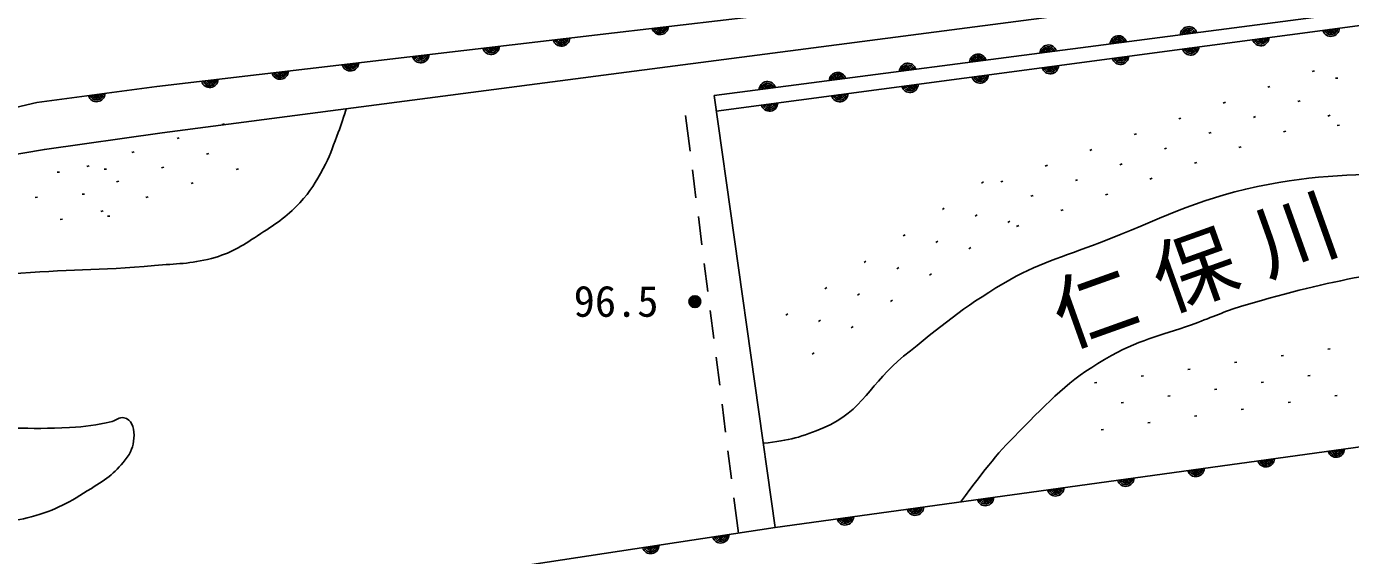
# Model space of a CAD drawing. Units: millimetres, scale not verified. Extents: x 40000 to 680000, y 20000 to 380000.
# Drawn here: x 127038 to 183138, y 255585 to 277990 of the extents above; entities that cross this region are included whole.
import ezdxf
from ezdxf.enums import TextEntityAlignment as Align

# ---------------------------------------------------------------- set-up
doc = ezdxf.new("R2010")
doc.units = ezdxf.units.MM
doc.header["$LTSCALE"] = 1000
doc.layers.add('M-BGD', color=7, linetype='Continuous', lineweight=25)
doc.styles.add('ＭＳ ゴシック', font='')
doc.styles.get('ＭＳ ゴシック').set_extended_font_data('MS Gothic')

msp = doc.modelspace()

# ---------------------------------------------------------------- linework, layer by layer
at = {"layer": 'M-BGD'}
for p, q in [((181609, 276117), (181515, 276084)), ((182608, 275806), (182508, 275803)), ((158767, 256765), (156169, 275062)), ((179724, 275449), (179630, 275416)), ((177839, 274782), (177744, 274748)), ((181000, 274841), (180906, 274807)), ((135425, 273869), (135329, 273840)), ((154964, 274219), (155154, 272715)), ((175953, 274114), (175859, 274081)), ((179115, 274173), (179021, 274140)), ((182277, 274232), (182183, 274198)), ((182670, 273807), (182570, 273804)), ((133514, 273278), (133419, 273248)), ((174068, 273446), (173974, 273413)), ((177230, 273505), (177136, 273472)), ((180392, 273564), (180297, 273531)), ((131604, 272686), (131508, 272657)), ((172183, 272779), (172089, 272745)), ((175345, 272838), (175250, 272804)), ((178506, 272896), (178412, 272863)), ((129693, 272095), (129598, 272065)), ((134765, 272618), (134670, 272589)), ((170298, 272111), (170203, 272078)), ((173459, 272170), (173365, 272136)), ((176621, 272229), (176527, 272195)), ((128437, 271820), (128337, 271814)), ((130433, 271952), (130333, 271945)), ((132855, 272027), (132759, 271997)), ((136016, 271959), (135921, 271929)), ((155255, 271921), (155405, 270730)), ((174736, 271561), (174642, 271528)), ((130944, 271435), (130849, 271406)), ((134106, 271367), (134010, 271338)), ((167586, 271407), (167503, 271351)), ((168412, 271443), (168318, 271410)), ((171574, 271502), (171480, 271469)), ((127505, 270757), (127405, 270750)), ((129501, 270888), (129401, 270882)), ((132195, 270776), (132100, 270746)), ((169689, 270834), (169595, 270801)), ((172851, 270893), (172756, 270860)), ((130284, 270184), (130189, 270155)), ((130564, 269956), (130465, 269950)), ((155506, 269937), (155656, 268746)), ((165927, 270290), (165844, 270234)), ((167315, 270019), (167232, 269963)), ((170965, 270226), (170871, 270192)), ((128569, 269825), (128469, 269818)), ((168703, 269748), (168620, 269692)), ((169080, 269558), (168986, 269525)), ((164268, 269173), (164185, 269117)), ((165656, 268902), (165573, 268846)), ((167044, 268631), (166961, 268575)), ((155757, 267953), (155907, 266762)), ((162609, 268056), (162526, 268000)), ((163997, 267785), (163914, 267729)), ((165385, 267514), (165302, 267458)), ((160950, 266939), (160867, 266884)), ((162338, 266668), (162255, 266612)), ((156007, 265968), (156158, 264778)), ((163726, 266397), (163643, 266341)), ((159291, 265823), (159208, 265767)), ((160679, 265551), (160596, 265496)), ((162067, 265280), (161984, 265224)), ((182281, 264343), (182182, 264329)), ((156258, 263984), (156409, 262794)), ((160407, 264163), (160324, 264108)), ((178323, 263768), (178224, 263754)), ((180302, 264055), (180203, 264041)), ((174364, 263193), (174265, 263179)), ((176343, 263481), (176245, 263466)), ((181435, 263210), (181336, 263195)), ((172385, 262906), (172286, 262891)), ((177477, 262635), (177378, 262620)), ((179456, 262922), (179357, 262908)), ((156509, 262000), (156660, 260809)), ((173518, 262060), (173419, 262045)), ((175498, 262347), (175399, 262333)), ((180589, 262076), (180490, 262062)), ((182569, 262364), (182470, 262349)), ((176631, 261501), (176532, 261487)), ((178610, 261789), (178511, 261774)), ((172672, 260926), (172573, 260912)), ((174652, 261214), (174553, 261199)), ((156760, 260016), (156911, 258825)), ((157011, 258032), (157202, 256527))]:
    msp.add_line(p, q, dxfattribs=at)
for points in [[(117578, 272226), (118245, 272608), (127470, 274766), (132562, 275442), (151954, 277718), (176690, 280619), (228790, 287152), (245932, 289463), (259541, 291321), (281091, 293958), (304508, 297055)], [(116935, 271079), (118774, 271262), (127799, 272784), (132791, 273485), (152130, 276008), (176882, 279246), (228959, 285814), (246128, 287964), (259731, 289751), (281271, 292539), (307004, 295998)], [(304862, 294520), (281432, 291275), (259892, 288542), (246295, 286783), (229103, 284575), (156169, 275062)], [(156263, 274403), (229185, 284111), (246355, 286345), (259936, 288122), (281488, 290836), (304900, 294078)], [(66281, 243329), (106975, 249179), (130428, 252459), (158767, 256765), (188475, 260864), (224912, 265914), (241988, 268291), (262259, 270825), (281840, 272827), (302703, 274986)]]:
    msp.add_lwpolyline(points, dxfattribs=at)
for radius in [250, 204, 159, 114, 68.2, 22.7]:
    msp.add_circle((155357, 266338), radius, dxfattribs=at)
for centre, radius, start, end in [((153887, 277999), 354, 195.4871, 357.8923), ((153887, 277999), 283, 197.7112, 355.6683), ((153887, 277999), 212, 201.4575, 351.9219), ((153887, 277999), 142, 209.1692, 344.2102), ((153887, 277999), 100, 219.4869, 333.8926), ((176282, 277631), 354, 16.2291, 178.6343), ((176282, 277631), 283, 18.4531, 176.4102), ((176282, 277631), 212, 22.1995, 172.6639), ((176282, 277631), 142, 29.9112, 164.9522), ((176282, 277631), 100, 40.2289, 154.6345), ((182308, 277925), 354, 196.3802, 358.7854), ((182308, 277925), 283, 198.6043, 356.5614), ((182308, 277925), 212, 202.3506, 352.815), ((182308, 277925), 142, 210.0623, 345.1033), ((182308, 277925), 100, 220.38, 334.7856), ((146721, 277158), 354, 195.4922, 357.8973), ((146721, 277158), 283, 197.7162, 355.6733), ((149700, 277508), 354, 195.4922, 357.8973), ((149700, 277508), 283, 197.7162, 355.6733), ((149700, 277508), 212, 201.4625, 351.927), ((149700, 277508), 142, 209.1743, 344.2152), ((149700, 277508), 100, 219.4919, 333.8976), ((170332, 276855), 354, 16.2291, 178.6343), ((170332, 276855), 283, 18.4531, 176.4102), ((173307, 277243), 354, 16.2291, 178.6343), ((173307, 277243), 283, 18.4531, 176.4102), ((173307, 277243), 212, 22.1995, 172.6639), ((173307, 277243), 142, 29.9112, 164.9522), ((173307, 277243), 100, 40.2289, 154.6345), ((179335, 277529), 354, 196.3802, 358.7854), ((179335, 277529), 283, 198.6043, 356.5614), ((179335, 277529), 212, 202.3506, 352.815), ((179335, 277529), 142, 210.0623, 345.1033), ((179335, 277529), 100, 220.38, 334.7856), ((143741, 276808), 354, 195.4922, 357.8973), ((143741, 276808), 283, 197.7162, 355.6733), ((143741, 276808), 212, 201.4625, 351.927), ((143741, 276808), 142, 209.1743, 344.2152), ((143741, 276808), 100, 219.4919, 333.8976), ((146721, 277158), 212, 201.4625, 351.927), ((146721, 277158), 142, 209.1743, 344.2152), ((146721, 277158), 100, 219.4919, 333.8976), ((167357, 276467), 354, 16.2291, 178.6343), ((167357, 276467), 283, 18.4531, 176.4102), ((167357, 276467), 212, 22.1995, 172.6639), ((167357, 276467), 142, 29.9112, 164.9522), ((170332, 276855), 212, 22.1995, 172.6639), ((170332, 276855), 142, 29.9112, 164.9522), ((170332, 276855), 100, 40.2289, 154.6345), ((173387, 276737), 354, 196.3802, 358.7854), ((173387, 276737), 283, 198.6043, 356.5614), ((173387, 276737), 212, 202.3506, 352.815), ((173387, 276737), 142, 210.0623, 345.1033), ((173387, 276737), 100, 220.38, 334.7856), ((176361, 277133), 354, 196.3802, 358.7854), ((176361, 277133), 283, 198.6043, 356.5614), ((176361, 277133), 212, 202.3506, 352.815), ((176361, 277133), 142, 210.0623, 345.1033), ((176361, 277133), 100, 220.38, 334.7856), ((137782, 276109), 354, 195.4922, 357.8973), ((137782, 276109), 283, 197.7162, 355.6733), ((137782, 276109), 212, 201.4625, 351.927), ((137782, 276109), 142, 209.1743, 344.2152), ((137782, 276109), 100, 219.4919, 333.8976), ((140762, 276459), 354, 195.4922, 357.8973), ((140762, 276459), 283, 197.7162, 355.6733), ((140762, 276459), 212, 201.4625, 351.927), ((140762, 276459), 142, 209.1743, 344.2152), ((140762, 276459), 100, 219.4919, 333.8976), ((161408, 275691), 354, 16.2291, 178.6343), ((164382, 276079), 354, 16.2291, 178.6343), ((164382, 276079), 283, 18.4531, 176.4102), ((164382, 276079), 212, 22.1995, 172.6639), ((164382, 276079), 142, 29.9112, 164.9522), ((164382, 276079), 100, 40.2289, 154.6345), ((167357, 276467), 100, 40.2289, 154.6345), ((170413, 276341), 354, 196.3802, 358.7854), ((170413, 276341), 283, 198.6043, 356.5614), ((170413, 276341), 212, 202.3506, 352.815), ((170413, 276341), 142, 210.0623, 345.1033), ((170413, 276341), 100, 220.38, 334.7856), ((134803, 275759), 354, 195.4922, 357.8973), ((134803, 275759), 283, 197.7162, 355.6733), ((134803, 275759), 212, 201.4625, 351.927), ((134803, 275759), 142, 209.1743, 344.2152), ((134803, 275759), 100, 219.4919, 333.8976), ((158433, 275303), 354, 16.2291, 178.6343), ((158433, 275303), 283, 18.4531, 176.4102), ((158433, 275303), 212, 22.1995, 172.6639), ((161408, 275691), 283, 18.4531, 176.4102), ((161408, 275691), 212, 22.1995, 172.6639), ((161408, 275691), 142, 29.9112, 164.9522), ((161408, 275691), 100, 40.2289, 154.6345), ((164466, 275550), 354, 196.3802, 358.7854), ((164466, 275550), 283, 198.6043, 356.5614), ((164466, 275550), 212, 202.3506, 352.815), ((164466, 275550), 142, 210.0623, 345.1033), ((164466, 275550), 100, 220.38, 334.7856), ((167440, 275945), 354, 196.3802, 358.7854), ((167440, 275945), 283, 198.6043, 356.5614), ((167440, 275945), 212, 202.3506, 352.815), ((167440, 275945), 142, 210.0623, 345.1033), ((167440, 275945), 100, 220.38, 334.7856), ((130009, 275158), 354, 196.3507, 358.7559), ((130009, 275158), 283, 198.5748, 356.5319), ((130009, 275158), 212, 202.3211, 352.7856), ((130009, 275158), 142, 210.0328, 345.0738), ((130009, 275158), 100, 220.3505, 334.7562), ((158433, 275303), 142, 29.9112, 164.9522), ((158433, 275303), 100, 40.2289, 154.6345), ((161492, 275154), 354, 196.3802, 358.7854), ((161492, 275154), 283, 198.6043, 356.5614), ((161492, 275154), 212, 202.3506, 352.815), ((161492, 275154), 142, 210.0623, 345.1033), ((161492, 275154), 100, 220.38, 334.7856), ((158518, 274758), 354, 196.3802, 358.7854), ((158518, 274758), 283, 198.6043, 356.5614), ((158518, 274758), 212, 202.3506, 352.815), ((158518, 274758), 142, 210.0623, 345.1033), ((158518, 274758), 100, 220.38, 334.7856), ((182529, 260098), 354, 196.6534, 359.0586), ((182529, 260098), 283, 198.8774, 356.8345), ((182529, 260098), 212, 202.6238, 353.0882), ((182529, 260098), 142, 210.3355, 345.3765), ((182529, 260098), 100, 220.6532, 335.0588), ((176585, 259278), 354, 196.6534, 359.0586), ((176585, 259278), 283, 198.8774, 356.8345), ((176585, 259278), 212, 202.6238, 353.0882), ((176585, 259278), 142, 210.3355, 345.3765), ((176585, 259278), 100, 220.6532, 335.0588), ((179557, 259688), 354, 196.6534, 359.0586), ((179557, 259688), 283, 198.8774, 356.8345), ((179557, 259688), 212, 202.6238, 353.0882), ((179557, 259688), 142, 210.3355, 345.3765), ((179557, 259688), 100, 220.6532, 335.0588), ((173614, 258868), 354, 196.6534, 359.0586), ((173614, 258868), 283, 198.8774, 356.8345), ((173614, 258868), 212, 202.6238, 353.0882), ((173614, 258868), 142, 210.3355, 345.3765), ((173614, 258868), 100, 220.6532, 335.0588), ((170642, 258458), 354, 196.6534, 359.0586), ((170642, 258458), 283, 198.8774, 356.8345), ((170642, 258458), 212, 202.6238, 353.0882), ((170642, 258458), 142, 210.3355, 345.3765), ((170642, 258458), 100, 220.6532, 335.0588), ((164698, 257638), 354, 196.6534, 359.0586), ((164698, 257638), 283, 198.8774, 356.8345), ((164698, 257638), 212, 202.6238, 353.0882), ((164698, 257638), 142, 210.3355, 345.3765), ((164698, 257638), 100, 220.6532, 335.0588), ((167670, 258048), 354, 196.6534, 359.0586), ((167670, 258048), 283, 198.8774, 356.8345), ((167670, 258048), 212, 202.6238, 353.0882), ((167670, 258048), 142, 210.3355, 345.3765), ((167670, 258048), 100, 220.6532, 335.0588), ((161726, 257228), 354, 196.6534, 359.0586), ((161726, 257228), 283, 198.8774, 356.8345), ((161726, 257228), 212, 202.6238, 353.0882), ((161726, 257228), 142, 210.3355, 345.3765), ((161726, 257228), 100, 220.6532, 335.0588), ((156453, 256468), 354, 197.4369, 359.8421), ((156453, 256468), 283, 199.661, 357.6181), ((156453, 256468), 212, 203.4073, 353.8718), ((156453, 256468), 142, 211.119, 346.16), ((156453, 256468), 100, 221.4367, 335.8424), ((153487, 256018), 354, 197.4369, 359.8421), ((153487, 256018), 283, 199.661, 357.6181), ((153487, 256018), 212, 203.4073, 353.8718), ((153487, 256018), 142, 211.119, 346.16), ((153487, 256018), 100, 221.4367, 335.8424)]:
    msp.add_arc(centre, radius, start, end, dxfattribs=at)
for points, knots in [([(158259, 260340), (159385, 260458), (159879, 260597), (160834, 261004), (162460, 261697), (162825, 262919), (164204, 264025), (165799, 265303), (166674, 266065), (168432, 267108), (169916, 267988), (170892, 268204), (172502, 268825), (175092, 269823), (176479, 270645), (179197, 271211), (184131, 272240), (187070, 271314), (192085, 271813), (194137, 272017), (195294, 272159), (197299, 272640), (198120, 272837), (198502, 273177), (199270, 273530), (199583, 273673), (199752, 273767), (200065, 273911), (200176, 273962), (200240, 273987), (200351, 274038), (200664, 274182), (200835, 274271), (201146, 274420), (203219, 275414), (204800, 275366), (206455, 276963), (207226, 277707), (207579, 278241), (208013, 279220), (208368, 280022), (208459, 280396), (208638, 281375)], [0, 0, 0, 0, 1, 1, 1, 2, 2, 2, 3, 3, 3, 4, 4, 4, 5, 5, 5, 6, 6, 6, 7, 7, 7, 8, 8, 8, 9, 9, 9, 10, 10, 10, 11, 11, 11, 12, 12, 12, 13, 13, 13, 14, 14, 14, 14]), ([(67184, 255603), (72012, 256239), (73292, 256384), (77183, 257037), (79608, 257445), (80924, 258019), (83379, 258154), (85699, 258282), (87005, 258097), (89323, 257938), (91539, 257786), (92778, 257651), (94979, 257362), (97397, 257044), (98717, 256623), (101140, 256353), (103360, 256105), (104617, 255950), (106850, 256029), (108695, 256094), (109673, 256604), (111497, 256893), (112254, 257013), (112676, 257154), (113442, 257145), (114464, 257134), (114982, 256683), (116000, 256605), (117137, 256518), (117779, 256605), (118918, 256605), (120523, 256605), (121438, 256373), (123025, 256605), (123722, 256707), (124096, 256854), (124791, 256965), (125740, 257118), (126314, 256957), (127240, 257218), (128300, 257515), (128854, 257840), (129786, 258426), (130454, 258847), (130851, 259111), (131307, 259755), (131527, 260065), (131589, 260304), (131595, 260684), (131601, 261017), (131488, 261346), (131163, 261420), (130964, 261466), (130866, 261305), (130667, 261260), (129970, 261105), (129570, 261040), (128857, 261004), (127077, 260916), (126076, 261015), (124294, 261068), (122886, 261110), (122080, 261004), (120692, 261244), (119796, 261400), (119204, 261361), (118450, 261869), (117761, 262334), (117248, 262590), (116929, 263358), (116750, 263788), (116894, 264121), (117101, 264539), (117513, 265371), (118044, 265707), (118875, 266120), (119862, 266610), (120469, 266799), (121549, 267016), (123404, 267391), (124483, 267359), (126369, 267513), (128744, 267707), (130088, 267645), (132461, 267865), (133409, 267953), (133959, 267926), (134879, 268169), (135701, 268387), (136117, 268670), (136832, 269130), (137576, 269608), (138008, 269882), (138617, 270523), (139092, 271022), (139272, 271380), (139610, 271980), (139893, 272483), (139983, 272801), (140186, 273341), (140356, 273790), (140408, 273944), (140586, 274502)], [0, 0, 0, 0, 1, 1, 1, 2, 2, 2, 3, 3, 3, 4, 4, 4, 5, 5, 5, 6, 6, 6, 7, 7, 7, 8, 8, 8, 9, 9, 9, 10, 10, 10, 11, 11, 11, 12, 12, 12, 13, 13, 13, 14, 14, 14, 15, 15, 15, 16, 16, 16, 17, 17, 17, 18, 18, 18, 19, 19, 19, 20, 20, 20, 21, 21, 21, 22, 22, 22, 23, 23, 23, 24, 24, 24, 25, 25, 25, 26, 26, 26, 27, 27, 27, 28, 28, 28, 29, 29, 29, 30, 30, 30, 31, 31, 31, 32, 32, 32, 33, 33, 33, 34, 34, 34, 34]), ([(166618, 257848), (167756, 259387), (168146, 259883), (169291, 261036), (170609, 262364), (171373, 263149), (173010, 264056), (174348, 264797), (175235, 264917), (176666, 265455), (177446, 265748), (177871, 265947), (178669, 266186), (182455, 267321), (184679, 267601), (188588, 268189), (191832, 268676), (193683, 268678), (196949, 268984), (198029, 269085), (198644, 269064), (199715, 269238), (201309, 269496), (202177, 269774), (203752, 270128), (206327, 270707), (207727, 271239), (210333, 271654), (214479, 272314), (216852, 272358), (221047, 272512), (222952, 272582), (224027, 272570), (225927, 272409), (227903, 272241), (228973, 271859), (230906, 271416), (232377, 271079), (233200, 270878), (234653, 270472), (235495, 270236), (236025, 270240), (236798, 269831), (237297, 269567), (237475, 269258), (237967, 268982), (238440, 268717), (238749, 268655), (239264, 268486), (239801, 268310), (239996, 268265), (240661, 268107)], [0, 0, 0, 0, 1, 1, 1, 2, 2, 2, 3, 3, 3, 4, 4, 4, 5, 5, 5, 6, 6, 6, 7, 7, 7, 8, 8, 8, 9, 9, 9, 10, 10, 10, 11, 11, 11, 12, 12, 12, 13, 13, 13, 14, 14, 14, 15, 15, 15, 16, 16, 16, 17, 17, 17, 17])]:
    msp.add_open_spline(points, degree=3, knots=knots, dxfattribs=at)

# ---------------------------------------------------------------- texts
at = {"layer": 'M-BGD', "style": 'ＭＳ ゴシック'}
msp.add_text('96.5', height=1320, dxfattribs=at).set_placement((150223, 265299), align=Align.BOTTOM_LEFT)
at = {"layer": 'M-BGD', "insert": (177546, 266363), "char_height": 2566, "attachment_point": 8, "rotation": 19.654, "style": 'ＭＳ ゴシック'}
msp.add_mtext('\\T1.29;仁保川', dxfattribs=at)

doc.saveas('drawing.dxf')
